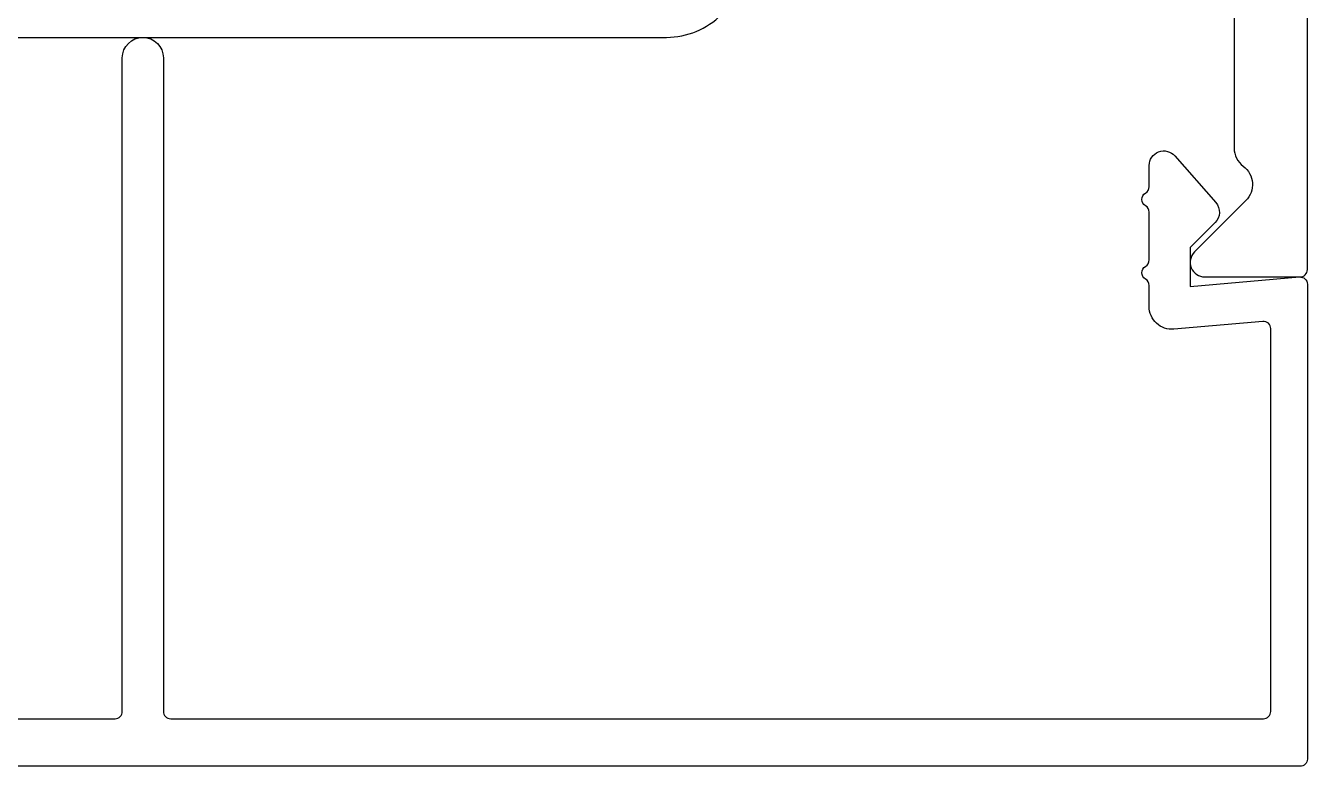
# Model space of a CAD drawing. Extents: x -26 to 91, y -47 to 75.
# Drawn here: x 52.651 to 54.401, y 67.82 to 68.831 of the extents above; entities that cross this region are included whole.
import ezdxf

# ---------------------------------------------------------------- set-up
doc = ezdxf.new("R2010")
doc.units = 0
doc.header["$MEASUREMENT"] = 0
doc.layers.get('0').update_dxf_attribs({"linetype": 'CONTINUOUS'})
doc.layers.add('FRAME', color=1, linetype='CONTINUOUS')

# ---------------------------------------------------------------- blocks, each defined once
blk = doc.blocks.new('3806 MULLION')
for points in [[(-1.344, -0.2035), (-1.359, -0.2185), (-1.612, -0.2185), (-1.612, -0.3435, -0.414214), (-1.643, -0.3745), (-1.799, -0.3745, -0.414214), (-1.83, -0.3435, -0.414214), (-1.799, -0.3125), (-1.674, -0.3125), (-1.674, -0.2185), (-3.625, -0.2185, -0.414214), (-3.731, -0.1125)], [(-4.4, -0.0725), (-4.4, -0.3696, -0.237131), (-4.4125, -0.3945, 0.457629), (-4.4159, -0.4413), (-4.3459, -0.5114, -0.668179), (-4.36, -0.5455), (-4.49, -0.5455, -0.414214), (-4.5, -0.5355), (-4.5, 0)]]:
    blk.add_lwpolyline(points, format="xyb")

msp = doc.modelspace()

# ---------------------------------------------------------------- linework, layer by layer
at = {"layer": 'FRAME'}
msp.add_lwpolyline([(51.8418, 67.8854), (52.7728, 67.8854, 0.414214), (52.7828, 67.8954), (52.7828, 68.7874, -1), (52.8388, 68.7874), (52.8388, 67.8954, 0.414214), (52.8488, 67.8854), (54.3408, 67.8854, 0.414214), (54.3508, 67.8954), (54.3508, 68.4178, 0.440011), (54.3399, 68.4277), (54.2185, 68.4171, -0.440011), (54.1848, 68.448), (54.1848, 68.4769, 0.267949), (54.1798, 68.4855, -0.57735), (54.1798, 68.5028, 0.267949), (54.1848, 68.5115), (54.1848, 68.5769, 0.267949), (54.1798, 68.5855, -0.57735), (54.1798, 68.6028, 0.267949), (54.1848, 68.6115), (54.1848, 68.6404, -0.691708), (54.2198, 68.6536), (54.2758, 68.5899, -0.395486), (54.2749, 68.5625), (54.2408, 68.5284), (54.2408, 68.4753), (54.3899, 68.4883, -0.440011), (54.4008, 68.4784), (54.4008, 67.8304, -0.414214), (54.3908, 67.8204), (51.7068, 67.8204, -0.414214)], format="xyb", dxfattribs=at)

# ---------------------------------------------------------------- block references
at = {"layer": 'FRAME', "xscale": -1}
msp.add_blockref('3806 MULLION', (49.9008, 69.0339), dxfattribs=at)

doc.saveas('drawing.dxf')
